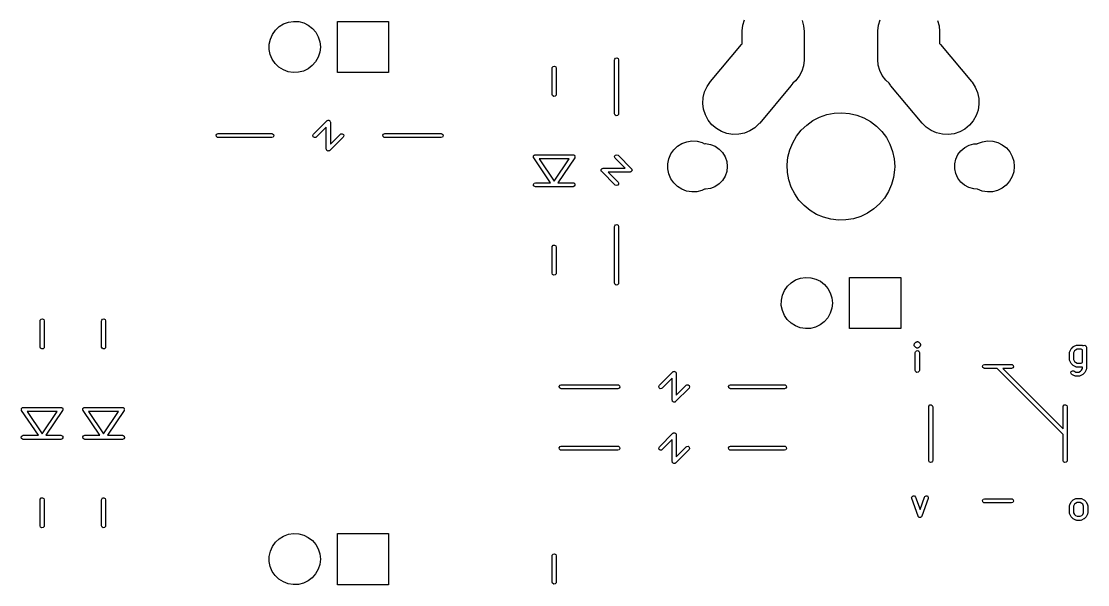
# Model space of a CAD drawing. Extents: x 0 to 132, y -20 to 105.
# Drawn here: x 92.55 to 132.22, y 24.4 to 45.35 of the extents above; entities that cross this region are included whole.
import ezdxf

# ---------------------------------------------------------------- set-up
doc = ezdxf.new("R2010")
doc.units = 0
doc.layers.add('BLACK', color=7, linetype='CONTINUOUS')

msp = doc.modelspace()

# ---------------------------------------------------------------- linework, layer by layer
at = {"layer": 'BLACK', "linetype": 'CONTINUOUS'}
for p, q in [((102.145, 45.1559), (102.308, 45.2574)), ((102.308, 45.2574), (102.489, 45.3238)), ((102.489, 45.3238), (102.679, 45.3526)), ((102.679, 45.3526), (102.872, 45.3425)), ((102.872, 45.3425), (103.058, 45.294)), ((103.058, 45.294), (103.231, 45.209)), ((104.313, 43.4487), (104.313, 45.3537)), ((104.313, 45.3537), (106.218, 45.3537)), ((106.218, 45.3537), (106.218, 43.4487)), ((119.401, 45.2138), (119.464, 45.4148)), ((121.6, 45.3869), (121.657, 45.1843)), ((124.441, 45.2138), (124.504, 45.4148)), ((126.64, 45.3869), (126.697, 45.1843)), ((101.818, 44.6893), (101.895, 44.8659)), ((101.895, 44.8659), (102.005, 45.0236)), ((102.005, 45.0236), (102.145, 45.1559)), ((103.231, 45.209), (103.383, 45.091)), ((103.383, 45.091), (103.508, 44.9449)), ((103.508, 44.9449), (103.601, 44.7765)), ((119.376, 45.0049), (119.401, 45.2138)), ((119.376, 44.9748), (119.376, 45.0049)), ((119.376, 44.5267), (119.376, 44.9748)), ((121.657, 45.1843), (121.676, 44.9748)), ((121.676, 44.9748), (121.676, 43.9378)), ((124.416, 45.0049), (124.441, 45.2138)), ((124.416, 44.9748), (124.416, 45.0049)), ((124.416, 43.9378), (124.416, 44.9748)), ((126.697, 45.1843), (126.716, 44.9748)), ((126.716, 44.9748), (126.716, 44.5238)), ((101.778, 44.3083), (101.779, 44.5008)), ((101.779, 44.5008), (101.818, 44.6893)), ((103.601, 44.7765), (103.659, 44.5928)), ((103.659, 44.5928), (103.678, 44.4012)), ((118.188, 43.1144), (119.345, 44.4933)), ((119.345, 44.4933), (119.366, 44.5171)), ((119.366, 44.5171), (119.376, 44.5267)), ((126.716, 44.5238), (126.747, 44.4933)), ((126.747, 44.4933), (127.904, 43.1144)), ((101.816, 44.1196), (101.778, 44.3083)), ((101.891, 43.9424), (101.816, 44.1196)), ((103.658, 44.2032), (103.599, 44.0199)), ((103.678, 44.3946), (103.658, 44.2032)), ((103.678, 44.4012), (103.678, 44.3946)), ((102.001, 43.7839), (101.891, 43.9424)), ((102.14, 43.6507), (102.001, 43.7839)), ((102.302, 43.5481), (102.14, 43.6507)), ((103.378, 43.7069), (103.225, 43.59)), ((103.504, 43.8522), (103.378, 43.7069)), ((103.599, 44.0199), (103.504, 43.8522)), ((112.308, 43.6332), (112.341, 43.6725)), ((112.341, 43.6725), (112.391, 43.6814)), ((112.391, 43.6814), (112.435, 43.6557)), ((112.435, 43.6557), (112.453, 43.6075)), ((114.624, 43.9175), (114.629, 43.9432)), ((114.624, 41.9175), (114.624, 43.9175)), ((114.629, 43.9432), (114.662, 43.9825)), ((114.662, 43.9825), (114.712, 43.9914)), ((114.712, 43.9914), (114.756, 43.9657)), ((114.756, 43.9657), (114.774, 43.9175)), ((114.774, 43.9175), (114.774, 41.9175)), ((121.651, 43.6987), (121.588, 43.4977)), ((121.676, 43.9076), (121.651, 43.6987)), ((121.676, 43.9378), (121.676, 43.9076)), ((124.435, 43.7282), (124.416, 43.9378)), ((124.492, 43.5256), (124.435, 43.7282)), ((102.483, 43.4804), (102.302, 43.5481)), ((102.673, 43.4502), (102.483, 43.4804)), ((102.865, 43.459), (102.673, 43.4502)), ((103.052, 43.5062), (102.865, 43.459)), ((103.225, 43.59), (103.052, 43.5062)), ((106.218, 43.4487), (104.313, 43.4487)), ((112.303, 43.6075), (112.308, 43.6332)), ((112.303, 42.6375), (112.303, 43.6075)), ((112.453, 43.6075), (112.453, 42.6375)), ((121.49, 43.3114), (121.36, 43.1461)), ((121.588, 43.4977), (121.49, 43.3114)), ((124.585, 43.3369), (124.492, 43.5256)), ((124.711, 43.1683), (124.585, 43.3369)), ((117.973, 42.7337), (118.063, 42.9339)), ((118.063, 42.9339), (118.188, 43.1144)), ((121.184, 42.9506), (120.027, 41.5717)), ((121.256, 43.0548), (121.184, 42.9506)), ((121.36, 43.1461), (121.256, 43.0548)), ((124.839, 43.0503), (124.711, 43.1683)), ((124.888, 42.9749), (124.839, 43.0503)), ((124.908, 42.9506), (124.888, 42.9749)), ((126.065, 41.5717), (124.908, 42.9506)), ((127.904, 43.1144), (127.924, 43.0901)), ((127.924, 43.0901), (128.044, 42.9064)), ((128.044, 42.9064), (128.129, 42.7039)), ((112.321, 42.5893), (112.303, 42.6375)), ((112.365, 42.5636), (112.321, 42.5893)), ((112.415, 42.5725), (112.365, 42.5636)), ((112.448, 42.6118), (112.415, 42.5725)), ((112.453, 42.6375), (112.448, 42.6118)), ((117.908, 42.3012), (117.921, 42.5204)), ((117.921, 42.5204), (117.973, 42.7337)), ((128.129, 42.7039), (128.176, 42.4893)), ((128.176, 42.4893), (128.182, 42.2698)), ((117.936, 42.0833), (117.908, 42.3012)), ((118.003, 41.8742), (117.936, 42.0833)), ((128.149, 42.0527), (128.077, 41.8454)), ((128.182, 42.2698), (128.149, 42.0527)), ((103.423, 41.1555), (103.923, 41.6555)), ((103.923, 41.6555), (103.936, 41.6649)), ((103.936, 41.6649), (103.939, 41.6675)), ((103.939, 41.6675), (103.94, 41.6678)), ((103.94, 41.6678), (103.944, 41.6705)), ((103.944, 41.6705), (103.967, 41.6724)), ((103.967, 41.6724), (103.989, 41.6764)), ((103.989, 41.6764), (103.992, 41.6746)), ((103.992, 41.6746), (103.995, 41.6749)), ((103.995, 41.6749), (104.014, 41.662)), ((104.014, 41.662), (104.033, 41.6507)), ((114.642, 41.8693), (114.624, 41.9175)), ((114.686, 41.8436), (114.642, 41.8693)), ((114.736, 41.8525), (114.686, 41.8436)), ((114.769, 41.8918), (114.736, 41.8525)), ((114.774, 41.9175), (114.769, 41.8918)), ((118.107, 41.6807), (118.003, 41.8742)), ((118.244, 41.5095), (118.107, 41.6807)), ((121.771, 41.4973), (122.001, 41.6615)), ((122.001, 41.6615), (122.252, 41.7918)), ((122.252, 41.7918), (122.518, 41.8854)), ((122.518, 41.8854), (122.795, 41.9405)), ((122.795, 41.9405), (123.077, 41.956)), ((123.077, 41.956), (123.359, 41.9316)), ((123.359, 41.9316), (123.634, 41.8678)), ((123.634, 41.8678), (123.898, 41.7659)), ((123.898, 41.7659), (124.144, 41.6279)), ((127.968, 41.6547), (127.826, 41.4871)), ((128.077, 41.8454), (127.968, 41.6547)), ((103.901, 41.4214), (103.529, 41.0495)), ((103.901, 40.6025), (103.901, 41.4214)), ((104.033, 41.6507), (104.035, 41.6475)), ((104.035, 41.6475), (104.037, 41.6455)), ((104.037, 41.6455), (104.043, 41.6237)), ((104.043, 41.6237), (104.051, 41.6025)), ((104.051, 41.6025), (104.051, 40.7836)), ((118.411, 41.3661), (118.244, 41.5095)), ((118.6, 41.2555), (118.411, 41.3661)), ((119.662, 41.2786), (119.458, 41.1955)), ((119.846, 41.3974), (119.662, 41.2786)), ((120.006, 41.5479), (119.846, 41.3974)), ((120.027, 41.5717), (120.006, 41.5479)), ((121.392, 41.0804), (121.567, 41.3023)), ((121.567, 41.3023), (121.771, 41.4973)), ((124.144, 41.6279), (124.369, 41.4565)), ((124.369, 41.4565), (124.567, 41.2551)), ((126.221, 41.4171), (126.065, 41.5717)), ((126.403, 41.2935), (126.221, 41.4171)), ((126.604, 41.2051), (126.403, 41.2935)), ((127.656, 41.3482), (127.463, 41.2426)), ((127.826, 41.4871), (127.656, 41.3482)), ((99.8021, 41.1155), (99.8278, 41.16)), ((99.811, 41.065), (99.8021, 41.1155)), ((99.8503, 41.032), (99.811, 41.065)), ((99.8278, 41.16), (99.876, 41.1775)), ((99.876, 41.0275), (99.8503, 41.032)), ((99.876, 41.1775), (101.876, 41.1775)), ((101.876, 41.0275), (99.876, 41.0275)), ((101.876, 41.1775), (101.902, 41.173)), ((101.924, 41.045), (101.876, 41.0275)), ((101.902, 41.173), (101.941, 41.14)), ((101.95, 41.0895), (101.924, 41.045)), ((101.941, 41.14), (101.95, 41.0895)), ((103.401, 41.109), (103.423, 41.1555)), ((103.415, 41.0595), (103.401, 41.109)), ((103.457, 41.0301), (103.415, 41.0595)), ((103.508, 41.0345), (103.457, 41.0301)), ((103.529, 41.0495), (103.508, 41.0345)), ((104.529, 41.0495), (104.029, 40.5495)), ((104.051, 40.7836), (104.423, 41.1555)), ((104.423, 41.1555), (104.444, 41.1705)), ((104.444, 41.1705), (104.495, 41.1749)), ((104.495, 41.1749), (104.537, 41.1455)), ((104.551, 41.096), (104.529, 41.0495)), ((104.537, 41.1455), (104.551, 41.096)), ((106.002, 41.1155), (106.028, 41.16)), ((106.011, 41.065), (106.002, 41.1155)), ((106.05, 41.032), (106.011, 41.065)), ((106.028, 41.16), (106.076, 41.1775)), ((106.076, 41.0275), (106.05, 41.032)), ((106.076, 41.1775), (108.176, 41.1775)), ((108.176, 41.0275), (106.076, 41.0275)), ((108.176, 41.1775), (108.202, 41.173)), ((108.224, 41.045), (108.176, 41.0275)), ((108.202, 41.173), (108.241, 41.14)), ((108.25, 41.0895), (108.224, 41.045)), ((108.241, 41.14), (108.25, 41.0895)), ((117.13, 40.8101), (117.31, 40.8764)), ((117.31, 40.8764), (117.5, 40.9051)), ((117.5, 40.9051), (117.691, 40.8951)), ((117.691, 40.8951), (117.877, 40.8467)), ((118.807, 41.1813), (118.6, 41.2555)), ((119.024, 41.146), (118.807, 41.1813)), ((119.243, 41.1508), (119.024, 41.146)), ((119.458, 41.1955), (119.243, 41.1508)), ((121.25, 40.8361), (121.392, 41.0804)), ((124.567, 41.2551), (124.735, 41.0279)), ((124.735, 41.0279), (124.869, 40.7793)), ((126.818, 41.1547), (126.604, 41.2051)), ((127.037, 41.1442), (126.818, 41.1547)), ((127.254, 41.1738), (127.037, 41.1442)), ((127.463, 41.2426), (127.254, 41.1738)), ((128.13, 40.8101), (128.31, 40.8764)), ((128.31, 40.8764), (128.5, 40.9051)), ((128.5, 40.9051), (128.691, 40.8951)), ((128.691, 40.8951), (128.877, 40.8467)), ((103.909, 40.5813), (103.901, 40.6025)), ((103.915, 40.5595), (103.909, 40.5813)), ((103.917, 40.5575), (103.915, 40.5595)), ((103.919, 40.5543), (103.917, 40.5575)), ((103.938, 40.543), (103.919, 40.5543)), ((103.957, 40.5301), (103.938, 40.543)), ((103.96, 40.5304), (103.957, 40.5301)), ((103.963, 40.5286), (103.96, 40.5304)), ((103.985, 40.5326), (103.963, 40.5286)), ((104.008, 40.5345), (103.985, 40.5326)), ((104.012, 40.5372), (104.008, 40.5345)), ((104.013, 40.5375), (104.012, 40.5372)), ((104.016, 40.5401), (104.013, 40.5375)), ((104.029, 40.5495), (104.016, 40.5401)), ((116.717, 40.4197), (116.827, 40.577)), ((116.827, 40.577), (116.966, 40.7089)), ((116.966, 40.7089), (117.13, 40.8101)), ((117.877, 40.8467), (117.967, 40.8025)), ((117.967, 40.8025), (118.013, 40.8049)), ((118.013, 40.8049), (118.195, 40.7749)), ((118.195, 40.7749), (118.365, 40.7068)), ((118.365, 40.7068), (118.517, 40.6036)), ((118.517, 40.6036), (118.643, 40.4702)), ((118.643, 40.4702), (118.738, 40.3128)), ((121.076, 40.3001), (121.144, 40.5743)), ((121.144, 40.5743), (121.25, 40.8361)), ((124.869, 40.7793), (124.967, 40.5142)), ((124.967, 40.5142), (125.026, 40.2381)), ((127.399, 40.3966), (127.51, 40.5424)), ((127.51, 40.5424), (127.651, 40.6609)), ((127.651, 40.6609), (127.813, 40.7466)), ((127.813, 40.7466), (127.99, 40.7953)), ((127.99, 40.7953), (128.116, 40.8019)), ((128.116, 40.8019), (128.13, 40.8101)), ((128.877, 40.8467), (129.049, 40.7619)), ((129.049, 40.7619), (129.201, 40.6442)), ((129.201, 40.6442), (129.326, 40.4984)), ((129.326, 40.4984), (129.419, 40.3305)), ((111.604, 40.3305), (111.609, 40.3398)), ((111.607, 40.315), (111.604, 40.3305)), ((111.605, 40.2994), (111.607, 40.315)), ((111.613, 40.2829), (111.605, 40.2994)), ((111.609, 40.3398), (111.611, 40.3504)), ((111.611, 40.3504), (111.622, 40.3613)), ((111.613, 40.28), (111.613, 40.2829)), ((111.614, 40.2789), (111.613, 40.28)), ((111.616, 40.2756), (111.614, 40.2789)), ((112.237, 39.3525), (111.616, 40.2756)), ((111.622, 40.3613), (111.63, 40.375)), ((111.63, 40.375), (111.64, 40.3786)), ((111.64, 40.3786), (111.648, 40.386)), ((111.648, 40.386), (111.663, 40.3871)), ((111.663, 40.3871), (111.678, 40.3925)), ((111.678, 40.3925), (113.078, 40.3925)), ((111.819, 40.2425), (112.378, 39.4118)), ((112.937, 40.2425), (111.819, 40.2425)), ((112.378, 39.4118), (112.937, 40.2425)), ((113.14, 40.2756), (112.519, 39.3525)), ((113.078, 40.3925), (113.082, 40.3919)), ((113.082, 40.3919), (113.083, 40.3923)), ((113.083, 40.3923), (113.086, 40.3911)), ((113.086, 40.3911), (113.104, 40.388)), ((113.104, 40.388), (113.116, 40.3779)), ((113.116, 40.3779), (113.13, 40.3715)), ((113.13, 40.3715), (113.135, 40.3619)), ((113.135, 40.3619), (113.143, 40.355)), ((113.144, 40.2909), (113.14, 40.2756)), ((113.143, 40.355), (113.146, 40.3395)), ((113.152, 40.3045), (113.144, 40.2909)), ((113.146, 40.3395), (113.153, 40.3254)), ((113.153, 40.3254), (113.15, 40.315)), ((113.15, 40.315), (113.152, 40.3045)), ((114.627, 40.3369), (114.656, 40.3789)), ((114.631, 40.2858), (114.627, 40.3369)), ((114.646, 40.2645), (114.631, 40.2858)), ((115.018, 39.8925), (114.646, 40.2645)), ((114.656, 40.3789), (114.706, 40.3922)), ((114.706, 40.3922), (114.752, 40.3705)), ((114.752, 40.3705), (115.252, 39.8705)), ((116.601, 40.0556), (116.64, 40.2435)), ((116.64, 40.2435), (116.717, 40.4197)), ((118.738, 40.3128), (118.796, 40.1388)), ((118.796, 40.1388), (118.816, 39.9562)), ((121.047, 40.0191), (121.076, 40.3001)), ((125.026, 40.2381), (125.046, 39.9562)), ((127.281, 40.051), (127.321, 40.2302)), ((127.321, 40.2302), (127.399, 40.3966)), ((129.419, 40.3305), (129.477, 40.1473)), ((129.477, 40.1473), (129.496, 39.9562)), ((114.125, 39.8305), (114.127, 39.8335)), ((114.129, 39.8083), (114.125, 39.8305)), ((114.127, 39.8369), (114.139, 39.8554)), ((114.127, 39.8335), (114.127, 39.8369)), ((114.131, 39.7858), (114.129, 39.8083)), ((114.134, 39.782), (114.131, 39.7858)), ((114.134, 39.78), (114.134, 39.782)), ((114.137, 39.7779), (114.134, 39.78)), ((114.146, 39.7645), (114.137, 39.7779)), ((114.139, 39.8554), (114.151, 39.875)), ((114.646, 39.2645), (114.146, 39.7645)), ((114.151, 39.875), (114.154, 39.8761)), ((114.154, 39.8761), (114.156, 39.8789)), ((114.156, 39.8789), (114.178, 39.8848)), ((114.178, 39.8848), (114.199, 39.8925)), ((114.199, 39.8925), (115.018, 39.8925)), ((115.199, 39.7425), (114.38, 39.7425)), ((114.38, 39.7425), (114.752, 39.3705)), ((115.22, 39.7502), (115.199, 39.7425)), ((115.242, 39.7561), (115.22, 39.7502)), ((115.244, 39.7589), (115.242, 39.7561)), ((115.247, 39.76), (115.244, 39.7589)), ((115.258, 39.7796), (115.247, 39.76)), ((115.252, 39.8705), (115.261, 39.8571)), ((115.271, 39.7981), (115.258, 39.7796)), ((115.261, 39.8571), (115.264, 39.855)), ((115.264, 39.855), (115.264, 39.853)), ((115.264, 39.853), (115.267, 39.8492)), ((115.267, 39.8492), (115.269, 39.8267)), ((115.269, 39.8267), (115.273, 39.8045)), ((115.273, 39.8045), (115.271, 39.8015)), ((115.271, 39.8015), (115.271, 39.7981)), ((116.601, 39.8635), (116.601, 40.0556)), ((116.638, 39.6753), (116.601, 39.8635)), ((116.714, 39.4986), (116.638, 39.6753)), ((118.795, 39.7679), (118.735, 39.5943)), ((118.816, 39.9503), (118.795, 39.7679)), ((118.816, 39.9562), (118.816, 39.9503)), ((121.058, 39.7368), (121.047, 40.0191)), ((121.109, 39.4589), (121.058, 39.7368)), ((125.042, 39.8307), (125.004, 39.5507)), ((125.046, 39.9562), (125.042, 39.8307)), ((127.281, 39.8674), (127.281, 40.051)), ((127.319, 39.6879), (127.281, 39.8674)), ((127.396, 39.521), (127.319, 39.6879)), ((129.475, 39.7587), (129.417, 39.5759)), ((129.496, 39.9496), (129.475, 39.7587)), ((129.496, 39.9562), (129.496, 39.9496)), ((111.604, 39.2905), (111.63, 39.335)), ((111.613, 39.24), (111.604, 39.2905)), ((111.63, 39.335), (111.678, 39.3525)), ((111.678, 39.3525), (112.237, 39.3525)), ((112.519, 39.3525), (113.078, 39.3525)), ((113.078, 39.3525), (113.104, 39.348)), ((113.104, 39.348), (113.143, 39.315)), ((113.143, 39.315), (113.152, 39.2645)), ((114.771, 39.2981), (114.742, 39.2561)), ((114.752, 39.3705), (114.767, 39.3492)), ((114.767, 39.3492), (114.771, 39.2981)), ((116.823, 39.3405), (116.714, 39.4986)), ((116.961, 39.2076), (116.823, 39.3405)), ((118.512, 39.3051), (118.36, 39.203)), ((118.639, 39.4376), (118.512, 39.3051)), ((118.735, 39.5943), (118.639, 39.4376)), ((121.198, 39.1909), (121.109, 39.4589)), ((124.928, 39.2788), (124.814, 39.0204)), ((125.004, 39.5507), (124.928, 39.2788)), ((127.506, 39.3744), (127.396, 39.521)), ((127.646, 39.2549), (127.506, 39.3744)), ((129.322, 39.4086), (129.196, 39.2637)), ((129.417, 39.5759), (129.322, 39.4086)), ((111.652, 39.207), (111.613, 39.24)), ((111.678, 39.2025), (111.652, 39.207)), ((113.078, 39.2025), (111.678, 39.2025)), ((113.126, 39.22), (113.078, 39.2025)), ((113.152, 39.2645), (113.126, 39.22)), ((114.692, 39.2428), (114.646, 39.2645)), ((114.742, 39.2561), (114.692, 39.2428)), ((117.124, 39.1053), (116.961, 39.2076)), ((117.303, 39.0378), (117.124, 39.1053)), ((117.493, 39.0077), (117.303, 39.0378)), ((117.685, 39.0164), (117.493, 39.0077)), ((117.871, 39.0635), (117.685, 39.0164)), ((117.966, 39.1097), (117.871, 39.0635)), ((118.008, 39.1073), (117.966, 39.1097)), ((118.189, 39.136), (118.008, 39.1073)), ((118.36, 39.203), (118.189, 39.136)), ((121.325, 38.9382), (121.198, 39.1909)), ((121.485, 38.7058), (121.325, 38.9382)), ((124.814, 39.0204), (124.664, 38.7807)), ((127.808, 39.1681), (127.646, 39.2549)), ((127.984, 39.1182), (127.808, 39.1681)), ((128.116, 39.1103), (127.984, 39.1182)), ((128.124, 39.1053), (128.116, 39.1103)), ((128.303, 39.0378), (128.124, 39.1053)), ((128.493, 39.0077), (128.303, 39.0378)), ((128.685, 39.0164), (128.493, 39.0077)), ((128.871, 39.0635), (128.685, 39.0164)), ((129.044, 39.1471), (128.871, 39.0635)), ((129.196, 39.2637), (129.044, 39.1471)), ((121.677, 38.4983), (121.485, 38.7058)), ((121.896, 38.32), (121.677, 38.4983)), ((124.482, 38.5644), (124.272, 38.3759)), ((124.664, 38.7807), (124.482, 38.5644)), ((122.138, 38.1742), (121.896, 38.32)), ((122.398, 38.0641), (122.138, 38.1742)), ((123.782, 38.0967), (123.513, 38.0115)), ((124.037, 38.219), (123.782, 38.0967)), ((124.272, 38.3759), (124.037, 38.219)), ((114.624, 37.7175), (114.629, 37.7432)), ((114.624, 35.6175), (114.624, 37.7175)), ((114.629, 37.7432), (114.662, 37.7825)), ((114.662, 37.7825), (114.712, 37.7914)), ((114.712, 37.7914), (114.756, 37.7657)), ((114.756, 37.7657), (114.774, 37.7175)), ((114.774, 37.7175), (114.774, 35.6175)), ((122.671, 37.9917), (122.398, 38.0641)), ((122.952, 37.9585), (122.671, 37.9917)), ((123.234, 37.9651), (122.952, 37.9585)), ((123.513, 38.0115), (123.234, 37.9651)), ((112.303, 36.9575), (112.308, 36.9832)), ((112.303, 35.9875), (112.303, 36.9575)), ((112.308, 36.9832), (112.341, 37.0225)), ((112.341, 37.0225), (112.391, 37.0314)), ((112.391, 37.0314), (112.435, 37.0057)), ((112.435, 37.0057), (112.453, 36.9575)), ((112.453, 36.9575), (112.453, 35.9875)), ((112.321, 35.9393), (112.303, 35.9875)), ((112.365, 35.9136), (112.321, 35.9393)), ((112.415, 35.9225), (112.365, 35.9136)), ((112.448, 35.9618), (112.415, 35.9225)), ((112.453, 35.9875), (112.448, 35.9618)), ((121.195, 35.6309), (121.358, 35.7324)), ((121.358, 35.7324), (121.539, 35.7988)), ((121.539, 35.7988), (121.729, 35.8276)), ((121.729, 35.8276), (121.922, 35.8175)), ((121.922, 35.8175), (122.108, 35.769)), ((122.108, 35.769), (122.281, 35.684)), ((123.363, 33.9237), (123.363, 35.8287)), ((123.363, 35.8287), (125.268, 35.8287)), ((125.268, 35.8287), (125.268, 33.9237)), ((114.642, 35.5693), (114.624, 35.6175)), ((114.686, 35.5436), (114.642, 35.5693)), ((114.736, 35.5525), (114.686, 35.5436)), ((114.769, 35.5918), (114.736, 35.5525)), ((114.774, 35.6175), (114.769, 35.5918)), ((120.868, 35.1643), (120.945, 35.3409)), ((120.945, 35.3409), (121.055, 35.4986)), ((121.055, 35.4986), (121.195, 35.6309)), ((122.281, 35.684), (122.433, 35.566)), ((122.433, 35.566), (122.558, 35.4199)), ((122.558, 35.4199), (122.651, 35.2515)), ((120.828, 34.7833), (120.829, 34.9758)), ((120.829, 34.9758), (120.868, 35.1643)), ((122.651, 35.2515), (122.709, 35.0678)), ((122.709, 35.0678), (122.728, 34.8762)), ((120.866, 34.5946), (120.828, 34.7833)), ((120.941, 34.4174), (120.866, 34.5946)), ((122.708, 34.6782), (122.649, 34.4949)), ((122.728, 34.8696), (122.708, 34.6782)), ((122.728, 34.8762), (122.728, 34.8696)), ((93.253, 34.2095), (93.2575, 34.2352)), ((93.253, 33.2395), (93.253, 34.2095)), ((93.2575, 34.2352), (93.2905, 34.2745)), ((93.2905, 34.2745), (93.341, 34.2834)), ((93.341, 34.2834), (93.3855, 34.2577)), ((93.3855, 34.2577), (93.403, 34.2095)), ((93.403, 34.2095), (93.403, 33.2395)), ((95.539, 34.2095), (95.5435, 34.2352)), ((95.539, 33.2395), (95.539, 34.2095)), ((95.5435, 34.2352), (95.5765, 34.2745)), ((95.5765, 34.2745), (95.627, 34.2834)), ((95.627, 34.2834), (95.6715, 34.2577)), ((95.6715, 34.2577), (95.689, 34.2095)), ((95.689, 34.2095), (95.689, 33.2395)), ((121.051, 34.2589), (120.941, 34.4174)), ((121.19, 34.1257), (121.051, 34.2589)), ((121.352, 34.0231), (121.19, 34.1257)), ((122.428, 34.1819), (122.275, 34.065)), ((122.554, 34.3272), (122.428, 34.1819)), ((122.649, 34.4949), (122.554, 34.3272)), ((121.533, 33.9554), (121.352, 34.0231)), ((121.723, 33.9252), (121.533, 33.9554)), ((121.915, 33.934), (121.723, 33.9252)), ((122.102, 33.9812), (121.915, 33.934)), ((122.275, 34.065), (122.102, 33.9812)), ((125.268, 33.9237), (123.363, 33.9237)), ((125.766, 33.325), (125.769, 33.3312)), ((125.771, 33.3062), (125.766, 33.325)), ((125.768, 33.3379), (125.779, 33.3539)), ((125.769, 33.3312), (125.768, 33.3379)), ((125.779, 33.3539), (125.787, 33.3715)), ((125.787, 33.3715), (125.835, 33.4192)), ((125.835, 33.4192), (125.843, 33.4248)), ((125.843, 33.4248), (125.845, 33.4276)), ((125.845, 33.4276), (125.848, 33.4284)), ((125.848, 33.4285), (125.85, 33.4311)), ((125.848, 33.4284), (125.848, 33.4285)), ((125.85, 33.4311), (125.852, 33.4314)), ((125.852, 33.4314), (125.856, 33.4341)), ((125.856, 33.4341), (125.876, 33.4358)), ((125.876, 33.4358), (125.895, 33.4408)), ((125.895, 33.4408), (125.898, 33.4394)), ((125.898, 33.4394), (125.901, 33.44)), ((125.901, 33.44), (125.904, 33.4383)), ((125.904, 33.4383), (125.907, 33.4386)), ((125.907, 33.4386), (125.923, 33.4274)), ((125.923, 33.4274), (125.941, 33.4192)), ((125.941, 33.4192), (125.989, 33.3715)), ((125.989, 33.3715), (125.994, 33.3634)), ((125.994, 33.3634), (125.997, 33.3615)), ((125.997, 33.3615), (125.998, 33.3583)), ((125.998, 33.3583), (126.004, 33.3502)), ((126.004, 33.3502), (126.005, 33.3308)), ((126.005, 33.3308), (126.01, 33.312)), ((93.2705, 33.1913), (93.253, 33.2395)), ((93.315, 33.1656), (93.2705, 33.1913)), ((93.3655, 33.1745), (93.315, 33.1656)), ((93.3985, 33.2138), (93.3655, 33.1745)), ((93.403, 33.2395), (93.3985, 33.2138)), ((95.5565, 33.1913), (95.539, 33.2395)), ((95.601, 33.1656), (95.5565, 33.1913)), ((95.6515, 33.1745), (95.601, 33.1656)), ((95.6845, 33.2138), (95.6515, 33.1745)), ((95.689, 33.2395), (95.6845, 33.2138)), ((125.772, 33.2868), (125.771, 33.3062)), ((125.778, 33.2787), (125.772, 33.2868)), ((125.779, 33.2755), (125.778, 33.2787)), ((125.782, 33.2736), (125.779, 33.2755)), ((125.787, 33.2655), (125.782, 33.2736)), ((125.835, 33.2178), (125.787, 33.2655)), ((125.813, 33.0328), (125.818, 33.0584)), ((125.813, 32.3661), (125.813, 33.0328)), ((125.818, 33.0584), (125.851, 33.0977)), ((125.853, 33.2096), (125.835, 33.2178)), ((125.851, 33.0977), (125.901, 33.1066)), ((125.869, 33.1984), (125.853, 33.2096)), ((125.872, 33.1987), (125.869, 33.1984)), ((125.875, 33.197), (125.872, 33.1987)), ((125.878, 33.1976), (125.875, 33.197)), ((125.881, 33.1962), (125.878, 33.1976)), ((125.9, 33.2012), (125.881, 33.1962)), ((125.92, 33.2029), (125.9, 33.2012)), ((125.901, 33.1066), (125.945, 33.081)), ((125.924, 33.2056), (125.92, 33.2029)), ((125.925, 33.2059), (125.924, 33.2056)), ((125.928, 33.2085), (125.925, 33.2059)), ((125.931, 33.2094), (125.928, 33.2086)), ((125.928, 33.2086), (125.928, 33.2085)), ((125.933, 33.2122), (125.931, 33.2094)), ((125.941, 33.2178), (125.933, 33.2122)), ((125.989, 33.2655), (125.941, 33.2178)), ((125.945, 33.081), (125.963, 33.0328)), ((125.963, 33.0328), (125.963, 32.3661)), ((125.997, 33.2831), (125.989, 33.2655)), ((126.008, 33.2991), (125.997, 33.2831)), ((126.01, 33.312), (126.007, 33.3058)), ((126.007, 33.3058), (126.008, 33.2991)), ((131.551, 33.0423), (131.556, 33.068)), ((131.551, 32.7566), (131.551, 33.0423)), ((131.556, 33.068), (131.558, 33.0714)), ((131.558, 33.0714), (131.559, 33.0759)), ((131.559, 33.0759), (131.607, 33.1711)), ((131.607, 33.1711), (131.62, 33.1891)), ((131.62, 33.1891), (131.621, 33.1906)), ((131.621, 33.1906), (131.668, 33.2382)), ((131.668, 33.2382), (131.687, 33.2511)), ((131.687, 33.2511), (131.688, 33.2522)), ((131.688, 33.2522), (131.783, 33.2999)), ((131.735, 33.0931), (131.701, 33.0246)), ((131.701, 33.0246), (131.701, 32.7743)), ((131.766, 33.1235), (131.735, 33.0931)), ((131.834, 33.1578), (131.766, 33.1235)), ((131.783, 33.2999), (131.808, 33.3073)), ((131.808, 33.3073), (131.812, 33.3063)), ((131.812, 33.3063), (131.817, 33.3078)), ((131.817, 33.3078), (132.007, 33.3078)), ((131.989, 33.1578), (131.834, 33.1578)), ((132.027, 33.1388), (131.989, 33.1578)), ((132.007, 33.3078), (132.033, 33.3033)), ((132.027, 32.6601), (132.027, 33.1388)), ((132.033, 33.3033), (132.036, 33.3004)), ((132.036, 33.3004), (132.041, 33.2999)), ((132.041, 33.2999), (132.059, 33.2907)), ((132.059, 33.2907), (132.065, 33.2977)), ((132.065, 33.2977), (132.115, 33.3066)), ((132.115, 33.3066), (132.16, 33.281)), ((132.16, 33.281), (132.177, 33.2328)), ((132.177, 33.2328), (132.177, 32.4233)), ((128.314, 32.5315), (128.34, 32.576)), ((128.323, 32.481), (128.314, 32.5315)), ((128.34, 32.576), (128.388, 32.5935)), ((128.388, 32.5935), (129.388, 32.5935)), ((129.388, 32.5935), (129.414, 32.589)), ((129.414, 32.589), (129.453, 32.556)), ((129.453, 32.556), (129.462, 32.5055)), ((131.553, 32.7524), (131.551, 32.7566)), ((131.552, 32.748), (131.553, 32.7524)), ((131.559, 32.7231), (131.552, 32.748)), ((131.607, 32.6278), (131.559, 32.7231)), ((131.608, 32.6267), (131.607, 32.6278)), ((131.621, 32.6083), (131.608, 32.6267)), ((131.668, 32.5607), (131.621, 32.6083)), ((131.67, 32.56), (131.668, 32.5607)), ((131.688, 32.5467), (131.67, 32.56)), ((131.783, 32.499), (131.688, 32.5467)), ((131.701, 32.7743), (131.735, 32.7058)), ((131.735, 32.7058), (131.766, 32.6754)), ((131.766, 32.6754), (131.834, 32.6411)), ((131.834, 32.6411), (131.989, 32.6411)), ((131.989, 32.6411), (132.027, 32.6601)), ((116.29, 31.8145), (116.79, 32.3145)), ((116.79, 32.3145), (116.803, 32.3239)), ((116.803, 32.3239), (116.805, 32.3265)), ((116.805, 32.3265), (116.807, 32.3268)), ((116.807, 32.3268), (116.811, 32.3295)), ((116.811, 32.3295), (116.834, 32.3314)), ((116.834, 32.3314), (116.856, 32.3354)), ((116.856, 32.3354), (116.859, 32.3336)), ((116.859, 32.3336), (116.862, 32.3339)), ((116.862, 32.3339), (116.881, 32.321)), ((116.881, 32.321), (116.9, 32.3097)), ((116.9, 32.3097), (116.902, 32.3065)), ((116.902, 32.3065), (116.904, 32.3045)), ((116.904, 32.3045), (116.91, 32.2827)), ((116.91, 32.2827), (116.918, 32.2615)), ((116.918, 32.2615), (116.918, 31.4426)), ((125.831, 32.3179), (125.813, 32.3661)), ((125.875, 32.2923), (125.831, 32.3179)), ((125.925, 32.3012), (125.875, 32.2923)), ((125.958, 32.3405), (125.925, 32.3012)), ((125.963, 32.3661), (125.958, 32.3405)), ((128.362, 32.448), (128.323, 32.481)), ((128.388, 32.4435), (128.362, 32.448)), ((128.857, 32.4435), (128.388, 32.4435)), ((131.313, 29.9874), (128.857, 32.4435)), ((129.388, 32.4435), (129.069, 32.4435)), ((129.069, 32.4435), (131.313, 30.1996)), ((129.436, 32.461), (129.388, 32.4435)), ((129.462, 32.5055), (129.436, 32.461)), ((131.599, 32.2759), (131.613, 32.3251)), ((131.619, 32.2288), (131.599, 32.2759)), ((131.613, 32.3251), (131.656, 32.3534)), ((131.64, 32.2133), (131.619, 32.2288)), ((131.735, 32.1657), (131.64, 32.2133)), ((131.656, 32.3534), (131.707, 32.3475)), ((131.707, 32.3475), (131.787, 32.3078)), ((131.74, 32.1652), (131.735, 32.1657)), ((131.743, 32.1623), (131.74, 32.1652)), ((131.769, 32.1578), (131.743, 32.1623)), ((131.912, 32.1578), (131.769, 32.1578)), ((131.787, 32.4985), (131.783, 32.499)), ((131.791, 32.4956), (131.787, 32.4985)), ((131.787, 32.3078), (131.894, 32.3078)), ((131.817, 32.4911), (131.791, 32.4956)), ((132.007, 32.4911), (131.817, 32.4911)), ((131.894, 32.3078), (131.963, 32.342)), ((131.916, 32.1593), (131.912, 32.1578)), ((131.92, 32.1583), (131.916, 32.1593)), ((131.945, 32.1657), (131.92, 32.1583)), ((132.041, 32.2133), (131.945, 32.1657)), ((131.963, 32.342), (131.993, 32.3724)), ((131.993, 32.3724), (132.027, 32.441)), ((132.011, 32.4927), (132.007, 32.4911)), ((132.016, 32.4916), (132.011, 32.4927)), ((132.027, 32.4951), (132.016, 32.4916)), ((132.027, 32.441), (132.027, 32.4951)), ((132.042, 32.2145), (132.041, 32.2133)), ((132.06, 32.2274), (132.042, 32.2145)), ((132.108, 32.275), (132.06, 32.2274)), ((132.122, 32.2945), (132.108, 32.2765)), ((132.108, 32.2765), (132.108, 32.275)), ((132.169, 32.3897), (132.122, 32.2945)), ((132.17, 32.3942), (132.169, 32.3897)), ((132.173, 32.3976), (132.17, 32.3942)), ((132.177, 32.4233), (132.173, 32.3976)), ((112.569, 31.7745), (112.595, 31.819)), ((112.578, 31.724), (112.569, 31.7745)), ((112.595, 31.819), (112.643, 31.8365)), ((112.643, 31.8365), (114.743, 31.8365)), ((114.743, 31.8365), (114.769, 31.832)), ((114.769, 31.832), (114.808, 31.799)), ((114.817, 31.7485), (114.791, 31.704)), ((114.808, 31.799), (114.817, 31.7485)), ((116.268, 31.768), (116.29, 31.8145)), ((116.282, 31.7185), (116.268, 31.768)), ((116.768, 32.0804), (116.396, 31.7085)), ((116.768, 31.2615), (116.768, 32.0804)), ((116.918, 31.4426), (117.29, 31.8145)), ((117.29, 31.8145), (117.311, 31.8295)), ((117.311, 31.8295), (117.362, 31.8339)), ((117.362, 31.8339), (117.404, 31.8045)), ((117.418, 31.755), (117.396, 31.7085)), ((117.404, 31.8045), (117.418, 31.755)), ((118.869, 31.7745), (118.895, 31.819)), ((118.878, 31.724), (118.869, 31.7745)), ((118.895, 31.819), (118.943, 31.8365)), ((118.943, 31.8365), (120.943, 31.8365)), ((120.943, 31.8365), (120.969, 31.832)), ((120.969, 31.832), (121.008, 31.799)), ((121.017, 31.7485), (120.991, 31.704)), ((121.008, 31.799), (121.017, 31.7485)), ((112.617, 31.691), (112.578, 31.724)), ((112.643, 31.6865), (112.617, 31.691)), ((114.743, 31.6865), (112.643, 31.6865)), ((114.791, 31.704), (114.743, 31.6865)), ((116.324, 31.6891), (116.282, 31.7185)), ((116.375, 31.6935), (116.324, 31.6891)), ((116.396, 31.7085), (116.375, 31.6935)), ((117.396, 31.7085), (116.896, 31.2085)), ((118.917, 31.691), (118.878, 31.724)), ((118.943, 31.6865), (118.917, 31.691)), ((120.943, 31.6865), (118.943, 31.6865)), ((120.991, 31.704), (120.943, 31.6865)), ((92.5595, 30.9418), (92.5606, 30.9524)), ((92.5606, 30.9524), (92.5719, 30.9633)), ((92.5719, 30.9633), (92.5798, 30.977)), ((92.5798, 30.977), (92.5899, 30.9806)), ((92.5899, 30.9806), (92.5976, 30.988)), ((92.5976, 30.988), (92.6132, 30.9891)), ((92.6132, 30.9891), (92.628, 30.9945)), ((92.628, 30.9945), (94.028, 30.9945)), ((94.028, 30.9945), (94.0316, 30.9939)), ((94.0316, 30.9939), (94.0332, 30.9943)), ((94.0332, 30.9943), (94.0359, 30.9931)), ((94.0359, 30.9931), (94.0537, 30.99)), ((94.0537, 30.99), (94.0657, 30.9799)), ((94.0657, 30.9799), (94.08, 30.9735)), ((94.08, 30.9735), (94.0847, 30.9639)), ((94.0847, 30.9639), (94.093, 30.957)), ((94.093, 30.957), (94.0957, 30.9415)), ((94.8455, 30.9418), (94.8466, 30.9524)), ((94.8466, 30.9524), (94.8579, 30.9633)), ((94.8579, 30.9633), (94.8658, 30.977)), ((94.8658, 30.977), (94.8759, 30.9806)), ((94.8759, 30.9806), (94.8836, 30.988)), ((94.8836, 30.988), (94.8992, 30.9891)), ((94.8992, 30.9891), (94.914, 30.9945)), ((94.914, 30.9945), (96.314, 30.9945)), ((96.314, 30.9945), (96.3176, 30.9939)), ((96.3176, 30.9939), (96.3192, 30.9943)), ((96.3192, 30.9943), (96.3219, 30.9931)), ((96.3219, 30.9931), (96.3397, 30.99)), ((96.3397, 30.99), (96.3517, 30.9799)), ((96.3517, 30.9799), (96.366, 30.9735)), ((96.366, 30.9735), (96.3707, 30.9639)), ((96.3707, 30.9639), (96.379, 30.957)), ((96.379, 30.957), (96.3817, 30.9415)), ((116.776, 31.2403), (116.768, 31.2615)), ((116.782, 31.2185), (116.776, 31.2403)), ((116.784, 31.2165), (116.782, 31.2185)), ((116.786, 31.2133), (116.784, 31.2165)), ((116.805, 31.202), (116.786, 31.2133)), ((116.824, 31.1891), (116.805, 31.202)), ((116.827, 31.1894), (116.824, 31.1891)), ((116.83, 31.1876), (116.827, 31.1894)), ((116.852, 31.1916), (116.83, 31.1876)), ((116.875, 31.1935), (116.852, 31.1916)), ((116.879, 31.1962), (116.875, 31.1935)), ((116.88, 31.1965), (116.879, 31.1962)), ((116.883, 31.1991), (116.88, 31.1965)), ((116.896, 31.2085), (116.883, 31.1991)), ((126.313, 31.0185), (126.318, 31.0442)), ((126.313, 29.0185), (126.313, 31.0185)), ((126.318, 31.0442), (126.35, 31.0835)), ((126.35, 31.0835), (126.401, 31.0924)), ((126.401, 31.0924), (126.445, 31.0667)), ((126.445, 31.0667), (126.463, 31.0185)), ((126.463, 31.0185), (126.463, 29.0185)), ((131.313, 31.0185), (131.318, 31.0442)), ((131.313, 30.1996), (131.313, 31.0185)), ((131.318, 31.0442), (131.35, 31.0835)), ((131.35, 31.0835), (131.401, 31.0924)), ((131.401, 31.0924), (131.445, 31.0667)), ((131.445, 31.0667), (131.463, 31.0185)), ((131.463, 31.0185), (131.463, 29.0185)), ((92.5541, 30.9325), (92.5595, 30.9418)), ((92.5569, 30.917), (92.5541, 30.9325)), ((92.5552, 30.9014), (92.5569, 30.917)), ((92.5625, 30.8849), (92.5552, 30.9014)), ((92.563, 30.882), (92.5625, 30.8849)), ((92.5643, 30.8809), (92.563, 30.882)), ((92.5658, 30.8776), (92.5643, 30.8809)), ((93.1871, 29.9545), (92.5658, 30.8776)), ((92.7689, 30.8445), (93.328, 30.0138)), ((93.8871, 30.8445), (92.7689, 30.8445)), ((93.328, 30.0138), (93.8871, 30.8445)), ((94.0902, 30.8776), (93.4689, 29.9545)), ((94.094, 30.8929), (94.0902, 30.8776)), ((94.1019, 30.9065), (94.094, 30.8929)), ((94.0957, 30.9415), (94.1026, 30.9274)), ((94.1026, 30.9274), (94.1, 30.917)), ((94.1, 30.917), (94.1019, 30.9065)), ((94.8401, 30.9325), (94.8455, 30.9418)), ((94.8429, 30.917), (94.8401, 30.9325)), ((94.8412, 30.9014), (94.8429, 30.917)), ((94.8485, 30.8849), (94.8412, 30.9014)), ((94.849, 30.882), (94.8485, 30.8849)), ((94.8503, 30.8809), (94.849, 30.882)), ((94.8518, 30.8776), (94.8503, 30.8809)), ((95.4731, 29.9545), (94.8518, 30.8776)), ((95.0549, 30.8445), (95.614, 30.0138)), ((96.1731, 30.8445), (95.0549, 30.8445)), ((95.614, 30.0138), (96.1731, 30.8445)), ((96.3762, 30.8776), (95.7549, 29.9545)), ((96.38, 30.8929), (96.3762, 30.8776)), ((96.3879, 30.9065), (96.38, 30.8929)), ((96.3817, 30.9415), (96.3886, 30.9274)), ((96.3886, 30.9274), (96.386, 30.917)), ((96.386, 30.917), (96.3879, 30.9065)), ((92.5541, 29.8925), (92.5798, 29.937)), ((92.563, 29.842), (92.5541, 29.8925)), ((92.6023, 29.809), (92.563, 29.842)), ((92.5798, 29.937), (92.628, 29.9545)), ((92.628, 29.8045), (92.6023, 29.809)), ((92.628, 29.9545), (93.1871, 29.9545)), ((94.028, 29.8045), (92.628, 29.8045)), ((93.4689, 29.9545), (94.028, 29.9545)), ((94.028, 29.9545), (94.0537, 29.95)), ((94.0762, 29.822), (94.028, 29.8045)), ((94.0537, 29.95), (94.093, 29.917)), ((94.1019, 29.8665), (94.0762, 29.822)), ((94.093, 29.917), (94.1019, 29.8665)), ((94.8401, 29.8925), (94.8658, 29.937)), ((94.849, 29.842), (94.8401, 29.8925)), ((94.8883, 29.809), (94.849, 29.842)), ((94.8658, 29.937), (94.914, 29.9545)), ((94.914, 29.8045), (94.8883, 29.809)), ((94.914, 29.9545), (95.4731, 29.9545)), ((96.314, 29.8045), (94.914, 29.8045)), ((95.7549, 29.9545), (96.314, 29.9545)), ((96.314, 29.9545), (96.3397, 29.95)), ((96.3622, 29.822), (96.314, 29.8045)), ((96.3397, 29.95), (96.379, 29.917)), ((96.3879, 29.8665), (96.3622, 29.822)), ((96.379, 29.917), (96.3879, 29.8665)), ((116.29, 29.5285), (116.79, 30.0285)), ((116.768, 29.7944), (116.396, 29.4225)), ((116.768, 28.9755), (116.768, 29.7944)), ((116.79, 30.0285), (116.803, 30.0379)), ((116.803, 30.0379), (116.805, 30.0405)), ((116.805, 30.0405), (116.807, 30.0408)), ((116.807, 30.0408), (116.811, 30.0435)), ((116.811, 30.0435), (116.834, 30.0454)), ((116.834, 30.0454), (116.856, 30.0494)), ((116.856, 30.0494), (116.859, 30.0476)), ((116.859, 30.0476), (116.862, 30.0479)), ((116.862, 30.0479), (116.881, 30.035)), ((116.881, 30.035), (116.9, 30.0237)), ((116.9, 30.0237), (116.902, 30.0205)), ((116.902, 30.0205), (116.904, 30.0185)), ((116.904, 30.0185), (116.91, 29.9967)), ((116.91, 29.9967), (116.918, 29.9755)), ((116.918, 29.9755), (116.918, 29.1566)), ((131.313, 29.0185), (131.313, 29.9874)), ((112.569, 29.4885), (112.595, 29.533)), ((112.578, 29.438), (112.569, 29.4885)), ((112.617, 29.405), (112.578, 29.438)), ((112.595, 29.533), (112.643, 29.5505)), ((112.643, 29.4005), (112.617, 29.405)), ((112.643, 29.5505), (114.743, 29.5505)), ((114.743, 29.4005), (112.643, 29.4005)), ((114.743, 29.5505), (114.769, 29.546)), ((114.791, 29.418), (114.743, 29.4005)), ((114.769, 29.546), (114.808, 29.513)), ((114.817, 29.4625), (114.791, 29.418)), ((114.808, 29.513), (114.817, 29.4625)), ((116.268, 29.482), (116.29, 29.5285)), ((116.282, 29.4325), (116.268, 29.482)), ((116.324, 29.4031), (116.282, 29.4325)), ((116.375, 29.4075), (116.324, 29.4031)), ((116.396, 29.4225), (116.375, 29.4075)), ((117.396, 29.4225), (116.896, 28.9225)), ((116.918, 29.1566), (117.29, 29.5285)), ((117.29, 29.5285), (117.311, 29.5435)), ((117.311, 29.5435), (117.362, 29.5479)), ((117.362, 29.5479), (117.404, 29.5185)), ((117.418, 29.469), (117.396, 29.4225)), ((117.404, 29.5185), (117.418, 29.469)), ((118.869, 29.4885), (118.895, 29.533)), ((118.878, 29.438), (118.869, 29.4885)), ((118.917, 29.405), (118.878, 29.438)), ((118.895, 29.533), (118.943, 29.5505)), ((118.943, 29.4005), (118.917, 29.405)), ((118.943, 29.5505), (120.943, 29.5505)), ((120.943, 29.4005), (118.943, 29.4005)), ((120.943, 29.5505), (120.969, 29.546)), ((120.991, 29.418), (120.943, 29.4005)), ((120.969, 29.546), (121.008, 29.513)), ((121.017, 29.4625), (120.991, 29.418)), ((121.008, 29.513), (121.017, 29.4625)), ((116.776, 28.9543), (116.768, 28.9755)), ((126.331, 28.9703), (126.313, 29.0185)), ((126.375, 28.9446), (126.331, 28.9703)), ((126.458, 28.9928), (126.425, 28.9535)), ((126.463, 29.0185), (126.458, 28.9928)), ((131.331, 28.9703), (131.313, 29.0185)), ((131.375, 28.9446), (131.331, 28.9703)), ((131.458, 28.9928), (131.425, 28.9535)), ((131.463, 29.0185), (131.458, 28.9928)), ((116.782, 28.9325), (116.776, 28.9543)), ((116.784, 28.9305), (116.782, 28.9325)), ((116.786, 28.9273), (116.784, 28.9305)), ((116.805, 28.916), (116.786, 28.9273)), ((116.824, 28.9031), (116.805, 28.916)), ((116.827, 28.9034), (116.824, 28.9031)), ((116.83, 28.9016), (116.827, 28.9034)), ((116.852, 28.9056), (116.83, 28.9016)), ((116.875, 28.9075), (116.852, 28.9056)), ((116.879, 28.9102), (116.875, 28.9075)), ((116.88, 28.9105), (116.879, 28.9102)), ((116.883, 28.9131), (116.88, 28.9105)), ((116.896, 28.9225), (116.883, 28.9131)), ((126.425, 28.9535), (126.375, 28.9446)), ((131.425, 28.9535), (131.375, 28.9446)), ((93.253, 27.5595), (93.2575, 27.5852)), ((93.253, 26.5895), (93.253, 27.5595)), ((93.2575, 27.5852), (93.2905, 27.6245)), ((93.2905, 27.6245), (93.341, 27.6334)), ((93.341, 27.6334), (93.3855, 27.6077)), ((93.3855, 27.6077), (93.403, 27.5595)), ((93.403, 27.5595), (93.403, 26.5895)), ((95.539, 27.5595), (95.5435, 27.5852)), ((95.539, 26.5895), (95.539, 27.5595)), ((95.5435, 27.5852), (95.5765, 27.6245)), ((95.5765, 27.6245), (95.627, 27.6334)), ((95.627, 27.6334), (95.6715, 27.6077)), ((95.6715, 27.6077), (95.689, 27.5595)), ((95.689, 27.5595), (95.689, 26.5895)), ((125.675, 27.6332), (125.693, 27.6813)), ((125.679, 27.6076), (125.675, 27.6332)), ((125.917, 26.9409), (125.679, 27.6076)), ((125.693, 27.6813), (125.737, 27.7067)), ((125.737, 27.7067), (125.788, 27.6975)), ((125.788, 27.6975), (125.821, 27.658)), ((125.821, 27.658), (125.988, 27.1891)), ((125.988, 27.1891), (126.155, 27.658)), ((126.297, 27.6076), (126.059, 26.9409)), ((126.155, 27.658), (126.168, 27.6806)), ((126.168, 27.6806), (126.213, 27.7066)), ((126.213, 27.7066), (126.263, 27.698)), ((126.263, 27.698), (126.296, 27.6589)), ((126.296, 27.6589), (126.297, 27.6076)), ((128.314, 27.5315), (128.34, 27.576)), ((128.323, 27.481), (128.314, 27.5315)), ((128.362, 27.448), (128.323, 27.481)), ((128.34, 27.576), (128.388, 27.5935)), ((128.388, 27.4435), (128.362, 27.448)), ((128.388, 27.5935), (129.388, 27.5935)), ((129.388, 27.4435), (128.388, 27.4435)), ((129.388, 27.5935), (129.414, 27.589)), ((129.436, 27.461), (129.388, 27.4435)), ((129.414, 27.589), (129.453, 27.556)), ((129.462, 27.5055), (129.436, 27.461)), ((129.453, 27.556), (129.462, 27.5055)), ((131.558, 27.3714), (131.559, 27.3759)), ((131.559, 27.3759), (131.607, 27.4711)), ((131.607, 27.4711), (131.62, 27.4891)), ((131.62, 27.4891), (131.621, 27.4906)), ((131.621, 27.4906), (131.668, 27.5382)), ((131.668, 27.5382), (131.687, 27.5511)), ((131.687, 27.5511), (131.688, 27.5522)), ((131.688, 27.5522), (131.783, 27.5999)), ((131.735, 27.3931), (131.701, 27.3246)), ((131.766, 27.4235), (131.735, 27.3931)), ((131.834, 27.4578), (131.766, 27.4235)), ((131.783, 27.5999), (131.808, 27.6073)), ((131.808, 27.6073), (131.812, 27.6063)), ((131.812, 27.6063), (131.817, 27.6078)), ((131.817, 27.6078), (131.959, 27.6078)), ((131.942, 27.4578), (131.834, 27.4578)), ((132.01, 27.4235), (131.942, 27.4578)), ((131.959, 27.6078), (131.985, 27.6033)), ((131.985, 27.6033), (131.989, 27.6004)), ((131.989, 27.6004), (131.993, 27.5999)), ((131.993, 27.5999), (132.088, 27.5522)), ((132.041, 27.3931), (132.01, 27.4235)), ((132.075, 27.3246), (132.041, 27.3931)), ((132.088, 27.5522), (132.106, 27.5389)), ((132.106, 27.5389), (132.108, 27.5382)), ((132.108, 27.5382), (132.155, 27.4906)), ((132.155, 27.4906), (132.168, 27.4722)), ((132.168, 27.4722), (132.169, 27.4711)), ((132.169, 27.4711), (132.217, 27.3759)), ((132.217, 27.3759), (132.224, 27.3509)), ((131.551, 27.3423), (131.556, 27.368)), ((131.551, 27.0566), (131.551, 27.3423)), ((131.553, 27.0524), (131.551, 27.0566)), ((131.552, 27.048), (131.553, 27.0524)), ((131.559, 27.0231), (131.552, 27.048)), ((131.556, 27.368), (131.558, 27.3714)), ((131.607, 26.9278), (131.559, 27.0231)), ((131.701, 27.3246), (131.701, 27.0743)), ((131.701, 27.0743), (131.735, 27.0058)), ((131.735, 27.0058), (131.766, 26.9754)), ((132.01, 26.9754), (132.041, 27.0058)), ((132.041, 27.0058), (132.075, 27.0743)), ((132.075, 27.0743), (132.075, 27.3246)), ((132.217, 27.0231), (132.169, 26.9278)), ((132.22, 27.0309), (132.217, 27.0275)), ((132.217, 27.0275), (132.217, 27.0231)), ((132.225, 27.0566), (132.22, 27.0309)), ((132.224, 27.3509), (132.223, 27.3465)), ((132.223, 27.3465), (132.225, 27.3423)), ((132.225, 27.3423), (132.225, 27.0566)), ((93.2705, 26.5413), (93.253, 26.5895)), ((93.403, 26.5895), (93.3985, 26.5638)), ((95.5565, 26.5413), (95.539, 26.5895)), ((95.689, 26.5895), (95.6845, 26.5638)), ((125.918, 26.9405), (125.917, 26.9409)), ((125.918, 26.94), (125.918, 26.9405)), ((125.934, 26.9209), (125.918, 26.94)), ((125.95, 26.9014), (125.934, 26.9209)), ((125.951, 26.9013), (125.95, 26.9014)), ((125.951, 26.9009), (125.951, 26.9013)), ((125.976, 26.8967), (125.951, 26.9009)), ((126.001, 26.8922), (125.976, 26.8967)), ((126.023, 26.9051), (126.001, 26.8923)), ((126.001, 26.8923), (126.001, 26.8924)), ((126.001, 26.8924), (126.001, 26.8922)), ((126.045, 26.9176), (126.023, 26.9051)), ((126.046, 26.9183), (126.045, 26.918)), ((126.045, 26.918), (126.045, 26.9176)), ((126.059, 26.9409), (126.046, 26.9183)), ((131.608, 26.9267), (131.607, 26.9278)), ((131.621, 26.9083), (131.608, 26.9267)), ((131.668, 26.8607), (131.621, 26.9083)), ((131.67, 26.86), (131.668, 26.8607)), ((131.688, 26.8467), (131.67, 26.86)), ((131.783, 26.799), (131.688, 26.8467)), ((131.766, 26.9754), (131.834, 26.9411)), ((131.787, 26.7985), (131.783, 26.799)), ((131.791, 26.7956), (131.787, 26.7985)), ((131.817, 26.7911), (131.791, 26.7956)), ((131.959, 26.7911), (131.817, 26.7911)), ((131.834, 26.9411), (131.942, 26.9411)), ((131.942, 26.9411), (132.01, 26.9754)), ((131.964, 26.7927), (131.959, 26.7911)), ((131.968, 26.7916), (131.964, 26.7927)), ((131.993, 26.799), (131.968, 26.7916)), ((132.088, 26.8467), (131.993, 26.799)), ((132.089, 26.8478), (132.088, 26.8467)), ((132.108, 26.8607), (132.089, 26.8478)), ((132.155, 26.9083), (132.108, 26.8607)), ((132.156, 26.9098), (132.155, 26.9083)), ((132.169, 26.9278), (132.156, 26.9098)), ((93.315, 26.5156), (93.2705, 26.5413)), ((93.3655, 26.5245), (93.315, 26.5156)), ((93.3985, 26.5638), (93.3655, 26.5245)), ((95.601, 26.5156), (95.5565, 26.5413)), ((95.6515, 26.5245), (95.601, 26.5156)), ((95.6845, 26.5638), (95.6515, 26.5245)), ((102.145, 26.1059), (102.308, 26.2074)), ((102.308, 26.2074), (102.489, 26.2738)), ((102.489, 26.2738), (102.679, 26.3026)), ((102.679, 26.3026), (102.872, 26.2925)), ((102.872, 26.2925), (103.058, 26.244)), ((103.058, 26.244), (103.231, 26.159)), ((104.313, 24.3987), (104.313, 26.3037)), ((104.313, 26.3037), (106.218, 26.3037)), ((106.218, 26.3037), (106.218, 24.3987)), ((101.818, 25.6393), (101.895, 25.8159)), ((101.895, 25.8159), (102.005, 25.9736)), ((102.005, 25.9736), (102.145, 26.1059)), ((103.231, 26.159), (103.383, 26.041)), ((103.383, 26.041), (103.508, 25.8949)), ((103.508, 25.8949), (103.601, 25.7265)), ((101.778, 25.2583), (101.779, 25.4508)), ((101.779, 25.4508), (101.818, 25.6393)), ((103.601, 25.7265), (103.659, 25.5428)), ((103.659, 25.5428), (103.678, 25.3513)), ((112.303, 25.4675), (112.308, 25.4932)), ((112.303, 24.4975), (112.303, 25.4675)), ((112.308, 25.4932), (112.341, 25.5325)), ((112.341, 25.5325), (112.391, 25.5414)), ((112.391, 25.5414), (112.435, 25.5157)), ((112.435, 25.5157), (112.453, 25.4675)), ((112.453, 25.4675), (112.453, 24.4975)), ((101.816, 25.0696), (101.778, 25.2583)), ((101.891, 24.8924), (101.816, 25.0696)), ((103.658, 25.1532), (103.599, 24.9699)), ((103.678, 25.3446), (103.658, 25.1532)), ((103.678, 25.3513), (103.678, 25.3446)), ((102.001, 24.7339), (101.891, 24.8924)), ((102.14, 24.6007), (102.001, 24.7339)), ((102.302, 24.4981), (102.14, 24.6007)), ((103.378, 24.6569), (103.225, 24.54)), ((103.504, 24.8022), (103.378, 24.6569)), ((103.599, 24.9699), (103.504, 24.8022)), ((102.483, 24.4304), (102.302, 24.4981)), ((102.673, 24.4002), (102.483, 24.4304)), ((102.865, 24.409), (102.673, 24.4002)), ((103.052, 24.4562), (102.865, 24.409)), ((103.225, 24.54), (103.052, 24.4562)), ((106.218, 24.3987), (104.313, 24.3987)), ((112.321, 24.4493), (112.303, 24.4975)), ((112.365, 24.4236), (112.321, 24.4493)), ((112.415, 24.4325), (112.365, 24.4236)), ((112.448, 24.4718), (112.415, 24.4325)), ((112.453, 24.4975), (112.448, 24.4718))]:
    msp.add_line(p, q, dxfattribs=at)

doc.saveas('drawing.dxf')
